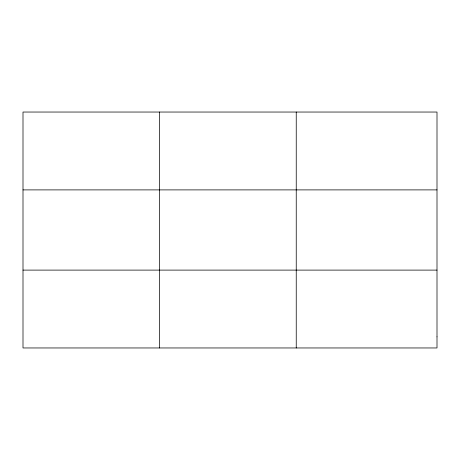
<?xml version="1.0" encoding="UTF-8"?>
<svg xmlns="http://www.w3.org/2000/svg" width="460" height="460" viewBox="0 0 460 460"><rect width="100%" height="100%" fill="white"/><g stroke="black" fill="none" stroke-linecap="round" stroke-linejoin="round"><path stroke-width="0.69" d="M159.62 112.039L159.62 347.961M296.24 112.039L296.24 347.961M23 189.894L437 189.894M23 270.106L437 270.106M437 336.841L437 347.961L23 347.961L23 112.039L437 112.039L437 336.841"/></g></svg>
